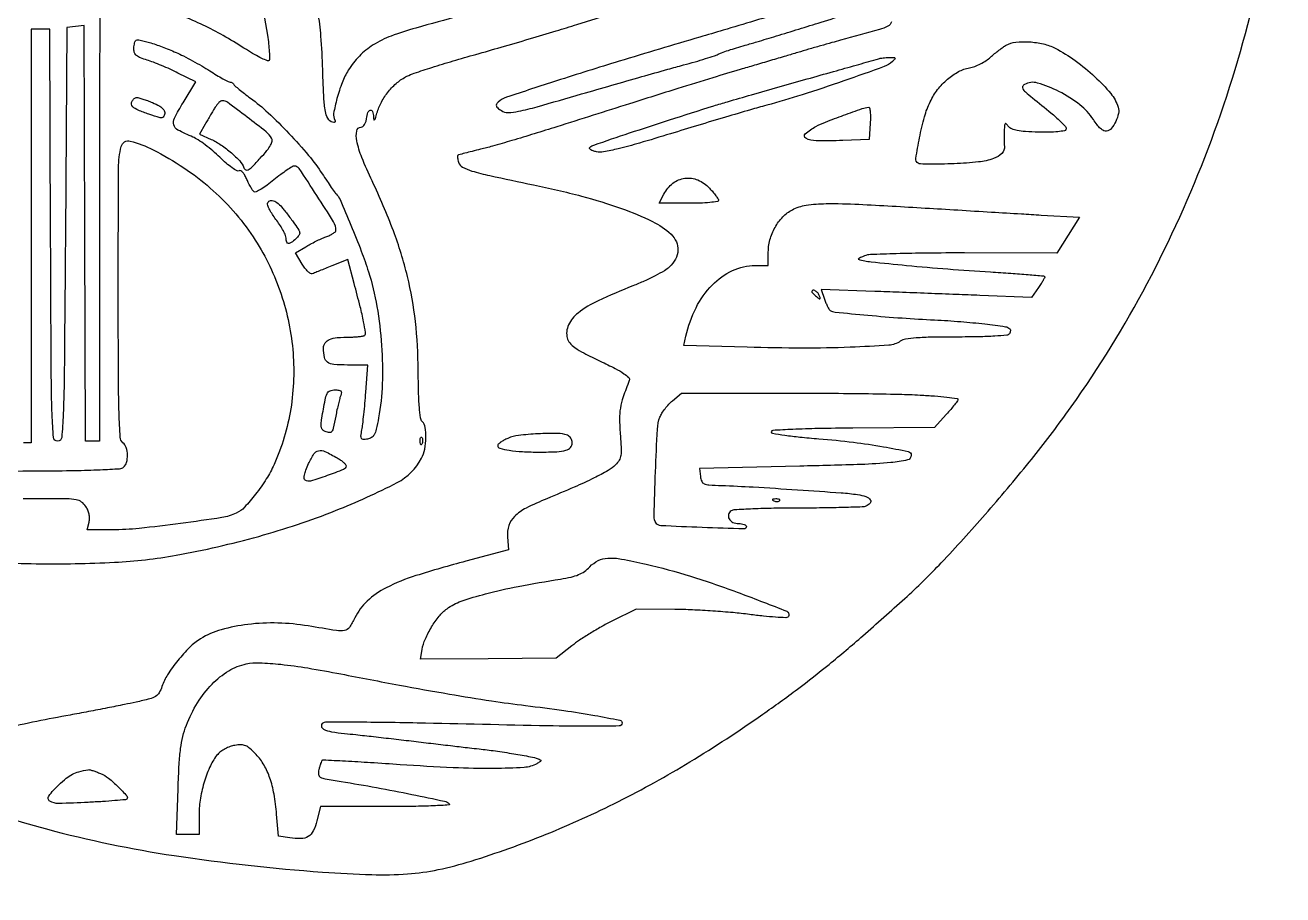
# Model space of a CAD drawing. Extents: x 110 to 904, y 124 to 925.
# Drawn here: x 500.1 to 904.5, y 123.6 to 403.3 of the extents above; entities that cross this region are included whole.
import ezdxf

# ---------------------------------------------------------------- set-up
doc = ezdxf.new("R2010")
doc.units = 0

msp = doc.modelspace()

# ---------------------------------------------------------------- linework, layer by layer
for points in [[(486.890229, 518.986716, -0.000161), (487.016943, 614.68192, -0.000268), (487.192998, 695.313008, -0.000004), (487.392619, 768.47668, -0.198201)], [(523.742409, 769.272477, -0.000007), (523.894203, 696.025807, -0.000343)], [(524.031732, 519.383904), (523.997941, 269.5), (521.74897, 269.5), (519.5, 269.5), (519.242891, 336.315736), (518.985782, 403.131473), (516.242891, 402.815736), (513.5, 402.5), (513, 336, -0.000403), (512.635962, 292.274538, -0.007111), (512.305451, 278.125, -0.013874), (511.819907, 270.702448, -0.38721), (510.5, 269.5, -0.387958), (509.184215, 270.701828, -0.014103), (508.72528, 278.063392, -0.007142), (508.447227, 292.124334, -0.000402), (508.242862, 335.75), (507.985724, 402), (504.992862, 402), (502, 402), (502, 335.5), (502, 269), (499.5, 269)], [(477.981428, 231.314121, 0.016142), (503.547229, 230.112689, 0.016156), (528.788668, 230.55777, 0.0322), (548.632232, 232.836169, 0.02314), (575.146063, 238.903585, 0.026269), (599.862012, 247.19753, 0.024991), (619.698642, 256.205372, 0.155566), (627.4987, 263.997486, 0.069315), (628.543354, 266.961608, 0.044411), (628.950681, 270.594093, 0.044482), (628.729413, 273.941752, 0.158942), (627.769769, 275.830231, -0.163508), (627.180869, 277.015122, -0.01431), (626.812432, 280.397991, -0.013836), (626.559484, 285.239694, -0.004713), (626.453161, 292.280231, 0.026194), (625.538888, 308.011903, 0.032071), (622.981581, 322.51384, 0.03057), (618.466953, 337.119305, 0.020566), (611.633059, 353.191655, -0.01478), (608.318131, 360.744073, -0.045528), (606.708044, 366.08008, -0.094517), (606.664212, 369.306267, -0.36387), (608.087361, 370.5, 0.171645), (608.660102, 370.702584, 0.082575), (609.18402, 371.292676, 0.065395), (609.591062, 372.178606, 0.046414), (609.816422, 373.25, -0.05147), (610.250257, 375.213947, -0.264439), (611.047751, 375.932677, -0.389022), (611.786049, 375.504488, -0.065886), (612.090188, 373.75, 0.033297), (612.184309, 372.870682, 0.631713), (612.387109, 372.814387, 0.103135), (612.677444, 373.334414, 0.006698), (613.174949, 375, -0.054597), (614.626443, 378.572197, -0.046733), (616.881667, 381.95186, -0.047211), (619.696215, 384.818755, -0.059048), (622.807932, 386.867703, -0.035579), (625.181407, 387.852259, -0.003816), (630.84983, 389.695884, -0.00468), (637.645719, 391.779211, -0.003751), (645, 393.898744, 0.002101), (653.105501, 396.205845, 0.001491), (662.178125, 398.858823, 0.001505), (670.825187, 401.443699, 0.003195), (677.5, 403.507549, -0.000506), (726.479859, 418.941145, -0.002323)], [(574.354211, 414.361692, -0.054162), (577.99037, 400.067903, -0.008388), (578.343987, 397.233323, -0.011915), (578.555815, 394.702484, -0.008047), (578.647483, 392.600447, -0.146296), (578.474824, 391.959264, -0.365458), (577.976648, 391.796127, -0.014988), (576.119463, 392.61276, -0.020013), (573.830915, 393.81663, -0.012097), (571.216745, 395.413913, 0.013089), (564.544982, 399.472256, 0.015852), (558.076815, 402.910778, 0.01612), (551.499217, 405.885103, 0.014441)], [(745.2514, 407.889576, -0.000402), (734.55625, 404.666792, -0.000406), (724.517127, 401.659365, -0.000949), (717, 399.429627, 0.00206), (691.072309, 391.676166, 0.004295), (670.949715, 385.378939, 0.001916), (654.870274, 380.12681, 0.108636), (652.190023, 378.534848, 0.072498), (651.634868, 377.839372, 0.223746), (651.582948, 377.255442, 0.138055), (652.022026, 376.648063, 0.023639), (653.190023, 375.808532, 0.15041), (655.336456, 375.197429, 0.045834), (658.731847, 375.582122, 0.018047), (664.713882, 377.049266, 0.001767), (679, 381.159374, -0.000808), (688.677188, 383.963588, -0.000819), (698.321252, 386.724215, -0.000796), (706.721699, 389.099526, -0.003354), (711.774475, 390.483065, 0.004532), (715.459493, 391.501428, 0.00566), (718.860842, 392.516458, 0.00463), (721.693422, 393.425643, 0.042914), (722.874548, 393.93286, -0.036484), (723.976451, 394.422908, -0.005927), (726.19073, 395.19045, -0.006509), (728.824531, 396.030643, -0.005688), (731.600073, 396.842016, 0.00448), (735.359356, 397.931109, 0.001059), (741.613771, 399.8184, 0.00109), (748.794068, 402.018789, 0.001074), (756, 404.26119, -0.001071), (773.07695, 409.575443, -0.044785)], [(475.844552, 154.927104, 0.026538), (506.905009, 144.806285, 0.028279), (548.017173, 136.241542, 0.019043), (595.682195, 130.940205, 0.010307), (611.522154, 130.114641, 0.026398), (622.998395, 130.359394, 0.032443), (632.910756, 131.745864, 0.024885), (643.5, 134.490341, 0.020257), (667.605802, 143.122426, 0.020512), (690.831302, 153.644871, 0.019833), (713.823169, 166.387251, 0.016485), (737.232251, 181.680659, 0.008142), (748.399772, 189.788033, 0.009945), (758.564491, 197.74426, 0.008698), (769.428921, 206.921376, 0.00433), (782.885656, 218.902618, 0.019487), (794.660844, 230.437477, 0.00957), (808.773745, 245.968425, 0.009468), (822.869028, 262.719129, 0.013373), (834.730436, 278.19818, 0.033179), (859.4569, 317.57036, 0.030997), (879.390715, 360.754359, 0.030793), (893.948293, 406.369837, 0.031677)], [(639.959512, 406.299972, -0.001484), (625.689411, 402.365936, 0.023985), (617.783138, 399.79847, 0.049216), (611.954051, 396.908219, 0.059375), (607.529989, 393.350565, 0.055887), (603.962616, 388.78482, 0.045603), (601.981213, 384.790174, 0.026835), (600.325109, 379.718994, 0.021867), (599.257855, 374.907233, 0.182004), (599.662738, 372.75, -0.084606), (599.77565, 372.464647, -0.165661), (599.746642, 372.224811, -0.182602), (599.581817, 372.067879, -0.105026), (599.309017, 372.015313, -0.230227), (597.691216, 372.840143, -0.110431), (596.702744, 375.014004, -0.039135), (596.132788, 379.422937, -0.004972), (595.7458, 389, 0.010726), (595.185828, 399.781193, 0.027891), (594.18547, 407.486176, 0.031148)], [(778.635687, 404.334781, -0.210298), (777.504378, 402.940374, -0.051139), (774.773436, 401.873452, -0.001358), (762.25, 398.440649, 0.00253), (759.483515, 397.675351, 0.001121), (755.839062, 396.63847, 0.001109), (751.983397, 395.52288, 0.001496), (748.5, 394.495299, -0.000376), (744.690957, 393.362371, -0.000177), (739.765625, 391.903349, -0.000175), (734.604364, 390.378389, -0.000247), (730, 389.022193, 0.002811), (721.195885, 386.379834, 0.001363), (709.968347, 382.907713, 0.000917), (694.441871, 378.028461, 0.000281), (671, 370.600028, -0.002554), (663.786719, 368.350265, -0.00259), (656.584375, 366.18496, -0.002519), (650.299085, 364.365168, -0.01061), (646.5, 363.372537, 0.002447), (643.792469, 362.712134, 0.003761), (641.455991, 362.11141, 0.001299), (639.44728, 361.573228, 0.103983), (639.158694, 361.426056, 0.232466), (639.059218, 361.212075, 0.025689), (639.09977, 360.65778, 0.027095), (639.224694, 359.965665, 0.018647), (639.437383, 359.197289, 0.192534), (640.71483, 357.642369, 0.052532), (643.7008, 356.388108, 0.020269), (649.471145, 354.90134, 0.001998), (663.5, 351.945756, -0.013341), (678.981335, 348.315583, -0.021971), (691.819814, 344.330938, -0.025612), (701.739992, 340.182411, -0.077694), (707.75, 336.049728, -0.099821), (709.456294, 333.630917, -0.116231), (709.96989, 330.87047, -0.110544), (709.200406, 328.064649, -0.083717), (707.25, 325.524961, -0.054955), (705.622435, 324.315575, -0.013119), (702.664062, 322.687822, -0.013329), (699.147229, 320.988481, -0.012827), (695.5, 319.455863, 0.015262), (684.268199, 314.671619, 0.059418), (677.846276, 310.717516, 0.113952), (674.784299, 306.878539, 0.174813), (674.363057, 302.689601, 0.116208), (675.184828, 301.100597, 0.062993), (676.823729, 299.615165, 0.03394), (679.710046, 297.874635, 0.007166), (684.983516, 295.258895, -0.006961), (689.817771, 292.863476, -0.029007), (692.618786, 291.214896, -0.05024), (694.138012, 289.960097, -0.298779), (694.332, 289, 0.012127), (692.362663, 283.720883, 0.041341), (691.455158, 280.169251, 0.045305), (691.186629, 276.687927, 0.016776), (691.418433, 271.771597, -0.007563), (691.717638, 267.212769, -0.050321), (691.603632, 264.941188, -0.094445), (691.059615, 263.398545, -0.064597), (689.922847, 261.922847, -0.066236), (687.504311, 260.072333, -0.015591), (683.001223, 257.672399, -0.012482), (676.647538, 254.731363, -0.005026), (667.8323, 251.019871, 0.019821), (661.142978, 247.967462, 0.075669), (657.418977, 245.315735, 0.121961), (655.601782, 242.405939, 0.098996), (655.166877, 238.742861), (655.5, 234.544296), (641.790982, 230.9094, 0.010935), (625.72229, 226.270461, 0.042389), (616.132796, 222.354969, 0.070285), (610.078619, 218.099066, 0.091983), (606.078216, 212.661573, -0.038157), (604.319286, 209.63962, -0.202019), (602.739989, 208.630169, -0.081125), (600.180764, 208.609284, -0.003327), (591.066341, 210.083807, 0.035104), (581.340639, 211.028828, 0.036283), (571.686762, 210.585874, 0.038997), (563.051393, 208.868263, 0.069933), (556.444692, 205.965818, 0.057217), (552.972139, 203.226615, 0.027277), (549.155846, 198.996913, 0.02721), (545.853161, 194.420393, 0.063067), (544.034319, 190.603987, -0.050532), (543.133939, 188.586449, -0.127813), (542.018352, 187.447368, -0.072327), (540.10722, 186.64573, -0.008941), (535.702056, 185.591582, -0.004475), (531.997248, 184.809479, -0.00145), (526.503104, 183.717477, -0.001445), (520.388148, 182.538851, -0.001625), (514.5, 181.441392, 0.00944), (493.097064, 177.105026, 0.032478)], [(489.723472, 259.910352, 0.001512), (505.007111, 259.948211, 0.002902), (516.082839, 260.073436, 0.007124), (524.221027, 260.328712, 0.004089), (530.430332, 260.662993, 0.159011), (531.700511, 261.166409, 0.155797), (532.675359, 262.690784, 0.071483), (532.954068, 265.059337, 0.070849), (532.552856, 267.438674, 0.14336), (531.5, 269, -0.207634), (530.612752, 270.752643, -0.007239), (530.264185, 278.546043, -0.006678), (530.047811, 291.375192, -0.000877), (530, 318.622445, -0.001003), (530.077751, 357.372875, -0.060564), (530.944812, 364.27357, -0.415439), (533.862609, 366.012021, -0.056956), (541.196189, 363.218545, -0.026949), (551.067712, 357.413123, -0.032864), (559.590625, 350.917644, -0.033996), (566.949835, 343.566004, -0.032815), (573.339583, 335.201412, -0.061977), (581.966906, 317.916121, -0.061861), (586.10201, 299.032648, -0.06264), (585.469412, 279.930508, -0.066618), (580.094089, 262, -0.034973), (577.592031, 257.356403, -0.023923), (574.149298, 252.451242, -0.022489), (570.59064, 248.267008, -0.097187), (567.961183, 246.360765, -0.069985), (563.303908, 244.951822, -0.005124), (550.036447, 243.030944, -0.007552), (536.744317, 241.449337, -0.025838), (528.054813, 241), (519.961896, 241), (520.591184, 243.507285, 0.060067), (520.745035, 244.722682, 0.051067), (520.620848, 246.010709, 0.049061), (520.228274, 247.297056, 0.046481), (519.587184, 248.507285, 0.093033), (518.202147, 249.94836, 0.112573), (516.475362, 250.669269, 0.039795), (513.42695, 250.949714, 0.003048), (505.176947, 251, 0.005993), (499.419627, 250.930986, 0.015419)]]:
    msp.add_lwpolyline(points, format="xyb")
for points in [[(548.583951, 394.505292, -0.013672), (550.968172, 393.371963, -0.007036), (553.892675, 391.830261, -0.006987), (556.85948, 390.158303, -0.010483), (559.396343, 388.609458, 0.006708), (561.623235, 387.226675, 0.009486), (563.64492, 386.060278, 0.006113), (565.359704, 385.14101, 0.120547), (565.936084, 385, -0.077304), (566.304007, 384.942774, -0.062292), (566.667683, 384.774651, -0.063397), (566.972371, 384.526201, -0.087774), (567.166667, 384.232853, 0.112229), (567.494992, 383.785767, 0.005791), (568.870833, 382.621561, 0.008961), (570.560288, 381.275456, 0.006366), (572.5, 379.824874, -0.030808), (578.173188, 375.133261, -0.014734), (584.886487, 368.464905, -0.014734), (591.195843, 361.412197, -0.030784), (595.586789, 355.5, 0.002322), (597.123076, 353.164832, 0.003353), (598.50481, 351.115625, 0.001756), (599.692164, 349.392938, 0.054025), (600.033287, 349, -0.103907), (601.318648, 347.183465, -0.00342), (604.81182, 338.96469, -0.007301), (608.149147, 330.619967, -0.015164), (610.457558, 324, -0.033521), (613.171248, 312.82267, -0.025582), (614.67886, 300.320413, -0.025819), (614.892793, 287.90418, -0.037346), (613.698898, 277, -0.010088), (612.942292, 273.340657, -0.064664), (612.289236, 271.56928, -0.133879), (611.424023, 270.637803, -0.104205), (610.119444, 270.16392, -0.037801), (608.762685, 270.075333, -0.262497), (608.207448, 270.396031, -0.164978), (608.046622, 271.163372, -0.01434), (608.347115, 273.16392, 0.014743), (608.621134, 274.998282, 0.003441), (608.968642, 278.090339, 0.003546), (609.31894, 281.655397, 0.003472), (609.621269, 285.25), (610.296042, 294), (603.75501, 294, -0.019211), (599.299966, 294.171238, -0.135076), (597.276184, 294.89936, -0.19409), (596.289642, 296.426735, -0.047556), (596, 299.465156, -0.153893), (596.515148, 301.099241, -0.143656), (597.886677, 302.196278, -0.07656), (600.411681, 302.804768, -0.02008), (604.583333, 302.986345, 0.01244), (606.187397, 303.031628, 0.016958), (607.628543, 303.157344, 0.013835), (608.801095, 303.332872, 0.153472), (609.21596, 303.549294, 0.239926), (609.513974, 304.465588, 0.010537), (608.903228, 307.86869, 0.012059), (607.798738, 312.744418, 0.003511), (605.864523, 320.197781), (603.80908, 327.895562), (598.65454, 325.842071, 0.00008), (596.598944, 325.02277, 0.0001), (594.685737, 324.259423, 0.000081), (593.078985, 323.617674, 0.000747), (592.382012, 323.337959, -0.246696), (591.813465, 323.395341, -0.046376), (590.97157, 324.071991, -0.040046), (590.041493, 325.130179, -0.026997), (589.15045, 326.46958), (587.036875, 330.051822), (590.268437, 332.035969, -0.014573), (591.741804, 332.882499, -0.009216), (593.505416, 333.787079, -0.009254), (595.272552, 334.612514, -0.016817), (596.75, 335.210946, 0.021952), (597.994865, 335.730113, 0.031254), (599.045313, 336.306021, 0.031982), (599.809047, 336.860453, 0.223337), (600, 337.26663, 0.138633), (599.224414, 340.010138, 0.006038), (593.852861, 348.519266, 0.004094), (588.14811, 357.163093, 0.25919), (586.58351, 357.961859, 0.132842), (585.921672, 357.757618, 0.008572), (584.220252, 356.641426, 0.01203), (582.222714, 355.209901, 0.008649), (580.059902, 353.520329, -0.013532), (577.909108, 351.873705, -0.020659), (575.949952, 350.575995, -0.016186), (574.313867, 349.657935, -0.26403), (573.707868, 349.680547, -0.104407), (573.270347, 350.097754, -0.017444), (572.644271, 351.082702, -0.018457), (571.98138, 352.312366, -0.015435), (571.367702, 353.66239, 0.029993), (570.731577, 354.960174, 0.054977), (570.042712, 355.913838, 0.081036), (569.393852, 356.431791, 0.272867), (568.872064, 356.420932, -0.277124), (568.197149, 356.412228, -0.021287), (566.604711, 357.433725, -0.02437), (564.704111, 358.913828, -0.015848), (562.652328, 360.795117, 0.016892), (560.422905, 362.83074, 0.015246), (557.985371, 364.784682, 0.015475), (555.693851, 366.400918, 0.045927), (554, 367.307761, -0.019754), (549.189833, 369.567933, -0.205815), (547.837327, 371.21983, -0.191917), (548.054464, 373.403535, -0.016901), (550.827381, 378.336137), (554.891578, 385.025941), (549.195789, 387.899433, 0.010289), (546.704127, 389.092792, 0.007796), (543.9247, 390.302435, 0.007891), (541.27919, 391.356376, 0.018143), (539.25, 392.04475, -0.021309), (537.122283, 392.781596, -0.076508), (535.884679, 393.504589, -0.121265), (535.231916, 394.366803, -0.102018), (535, 395.491621, -0.023847), (535.041721, 396.3659, -0.027172), (535.166685, 397.194432, -0.027873), (535.347941, 397.876451, -0.118021), (535.567439, 398.234105, -0.255688), (536.645105, 398.549541, -0.015775), (539.995135, 397.703237, -0.020441), (544.067105, 396.354407, -0.013911)], [(831.289838, 395.853369, -0.039079), (837.742763, 391.900324, -0.031099), (844.044196, 386.700299, -0.031429), (849.129411, 381.305378, -0.096721), (851.524342, 376.923305, -0.128715), (851.630969, 374.846968, -0.061352), (850.765062, 372.296221, -0.062405), (849.352255, 370.11355, -0.172025), (847.794841, 369.199007, -0.164148), (846.910678, 369.319227, -0.06504), (845.879053, 370.010604, -0.047838), (844.745012, 371.216103, -0.024046), (843.544765, 372.929088, 0.087788), (839.22844, 377.673147, 0.046469), (832.488635, 381.941742, 0.045601), (825.637551, 384.682651, 0.202615), (821.420029, 384.215184, 0.153809), (820.815414, 383.573116, 0.251847), (820.846961, 382.844888, 0.079359), (821.706526, 381.814192, 0.009475), (823.988262, 379.898739, -0.002844), (829.926385, 375.046625, -0.016975), (832.920397, 372.395548, -0.027435), (834.551805, 370.669686, -0.261788), (834.73669, 369.710069, -0.280571), (834.241774, 369.291539, -0.015577), (832.14831, 369.031162, -0.019109), (829.39083, 368.881071, -0.009972), (825.948936, 368.894079, -0.008727), (821.690136, 369.069535, -0.032332), (819.023269, 369.399958, -0.053648), (817.294068, 369.925606, -0.130322), (816.25, 370.738399, 0.026024), (815.535223, 371.583296, 0.416366), (815.196212, 371.592631, 0.186182), (814.983439, 371.141967, 0.008835), (814.889309, 369.44113, 0.007268), (814.859616, 368.154941, 0.005248), (814.862411, 366.720265, 0.005301), (814.89385, 365.356357, 0.011462), (814.953181, 364.30871, -0.22005), (814.112718, 362.03244, -0.113168), (811.480177, 360.38738, -0.056976), (806.635282, 359.307438, -0.015611), (798.820024, 358.725925, -0.005757), (794.673332, 358.5951, -0.008404), (791.018661, 358.583339, -0.004711), (787.953696, 358.653878, -0.132054), (787.196809, 358.883887, -0.299606), (786.492455, 360.415666, -0.010725), (787.657687, 367.09779, -0.019401), (789.253851, 373.827114, -0.044818), (791.088787, 378.68341, -0.05183), (793.485289, 382.553815, -0.050496), (796.645348, 385.886065, -0.053509), (800.191106, 388.333204, -0.080608), (803.728619, 389.569873, 0.045826), (805.390821, 390.024584, 0.027207), (807.273407, 390.849571, 0.027069), (809.076567, 391.885684, 0.041554), (810.5, 392.987517, -0.011491), (811.795232, 394.120792, -0.009899), (813.20625, 395.252584, -0.010012), (814.527412, 396.228477, -0.02822), (815.5, 396.837911, -0.098867), (818.594599, 397.816372, -0.04288), (822.929451, 397.91798, -0.041952), (827.475626, 397.248893, -0.060456)], [(778.964286, 391.612307, -0.1035), (776.299621, 389.970202, -0.002786), (763.261397, 385.351531, -0.00651), (749.86157, 380.883328, -0.010979), (738.5, 377.531433, 0.004516), (733.278696, 376.064118, 0.001329), (725.295415, 373.719587, 0.001334), (716.329414, 371.034506, 0.001434), (707.590774, 368.364719, -0.003626), (697.55661, 365.347171, -0.011497), (690.784577, 363.532034, -0.013869), (686.057037, 362.518718, -0.100238), (683.741938, 362.55668, -0.030409), (682.672982, 362.860597, -0.06641), (681.915183, 363.24594, -0.134331), (681.581888, 363.641097, -0.323723), (681.651163, 363.996445, -0.106885), (682.900132, 364.743659, -0.000788), (694.389866, 368.610045, -0.003038), (707.24086, 372.825313, -0.002249), (721.5, 377.336031, -0.00431), (725.944512, 378.678125, -0.000944), (733.6125, 380.90595, -0.000983), (742.490616, 383.44829, -0.000944), (751.5, 385.990696, 0.000251), (760.004693, 388.377968, 0.000391), (767.33125, 390.444698, 0.000105), (773.721691, 392.254213, 0.013785), (774.5, 392.498144, -0.041438), (775.044125, 392.636188, -0.011039), (775.930134, 392.764258, -0.011115), (776.947489, 392.86556, -0.011249), (777.964286, 392.921053, -0.011743), (779.366632, 392.93303, -0.229769), (779.742291, 392.743793, -0.358908), (779.72978, 392.403213, -0.021591)], [(540.979764, 378.39142, -0.03547), (543.321107, 377.256028, -0.104938), (544.643628, 376.068806, -0.190398), (544.952274, 374.879194, -0.167275), (544.386746, 373.720079, -0.275571), (543.461006, 373.486059, -0.010038), (539.860819, 374.640343, -0.016632), (536.400269, 375.957145, -0.081896), (534.637132, 377.063251, -0.198476), (534.252912, 377.848157, -0.127857), (534.447837, 378.856417, -0.119252), (535.127827, 379.69269, -0.164131), (536.038781, 380, -0.071254), (536.601324, 379.919423, -0.00755), (537.870002, 379.52748, -0.009202), (539.372924, 379.007413, -0.007267)], [(561.146512, 376.862995, 0.004877), (560.507264, 375.816823, 0.002057), (559.668084, 374.399646, 0.002035), (558.783766, 372.877972, 0.002654), (557.98766, 371.478029), (556.16339, 368.23007), (559.831695, 366.558701, -0.040625), (563.091701, 364.740635, -0.030652), (566.354944, 362.253635, -0.030835), (569.044054, 359.624341, -0.092408), (570.383417, 357.443215, 0.168411), (570.987328, 356.726368, 0.272208), (571.762033, 356.722128, 0.068972), (573.008418, 357.697047, 0.006631), (575.655464, 360.50439, 0.012458), (577.822715, 362.986188, 0.045764), (579.001369, 364.70362, 0.082359), (579.46087, 365.979627, 0.183943), (579.276584, 366.978099, 0.08779), (577.514997, 368.980676, 0.005839), (571.453612, 373.709506, 0.00388), (565.10045, 378.470246, 0.160123), (563.490547, 378.999775, 0.145706), (563.012445, 378.857545, 0.040184), (562.385587, 378.372189, 0.036997), (561.731621, 377.680897, 0.031373)], [(771.80226, 371.75), (771.5, 366.5), (763, 366.204946, -0.010492), (754.395777, 366.086923, -0.118096), (751.103716, 366.900819, -0.529517), (750.926806, 368.375932, -0.057498), (754.313412, 370.699423, -0.028331), (757.442914, 372.133947, -0.005535), (763.242645, 374.330844, -0.003886), (769.176701, 376.451674, -0.059257), (771.30226, 376.920534, -0.389616), (771.602543, 376.69494, -0.021762), (771.780067, 375.434469, -0.024236), (771.860524, 373.757436, -0.014248)], [(720.09879, 350.894245, -0.0133), (721.209903, 349.6395, -0.017666), (722.14777, 348.438121, -0.015077), (722.851566, 347.403524, -0.142759), (723, 346.894245, -0.377593), (722.685617, 346.5373, -0.008257), (720.201831, 346.262684, -0.014596), (717.126649, 346.064329, -0.008806), (713.47432, 346), (703.94864, 346), (705.474298, 348.950298, -0.107211), (708.355928, 352.435683, -0.134346), (712.205595, 354.05986, -0.133601), (716.36231, 353.501701, -0.10547)], [(582.593666, 344.75, -0.01), (583.492914, 343.665165, -0.004788), (584.606169, 342.238295, -0.004744), (585.740385, 340.725974, -0.006747), (586.717263, 339.35909, -0.012097), (588.023823, 337.377068, -0.119039), (588.337694, 336.435176, -0.191195), (588.102802, 335.656946, -0.04109), (587.120543, 334.60909, -0.024379), (585.600614, 333.362754, -0.172376), (584.70148, 333.087897, -0.319486), (584.162988, 333.508591, -0.068413), (583.97218, 334.75, 0.096611), (583.7772, 335.671478, 0.021233), (583.079454, 337.139828, 0.021339), (582.111959, 338.795876, 0.019085), (580.97218, 340.428139, -0.014878), (579.834179, 342.029001, -0.018274), (578.873078, 343.590684, -0.016926), (578.167613, 344.941484, -0.112331), (578, 345.678139, -0.222241), (578.456604, 346.654672, -0.227668), (579.491538, 346.917107, -0.112439), (581.012284, 346.231953, -0.052906)], [(789.5, 344.489261, 0.000045), (799.971584, 343.852964, 0.000042), (810.761765, 343.19919, 0.000041), (820.39882, 342.616888, 0.000136), (826.774094, 342.233939), (839.048188, 341.5), (835.439532, 335.738033), (831.830876, 329.976066), (802.11723, 330.030456, 0.002843), (790.151106, 329.984321, 0.004799), (780.120643, 329.792313, 0.002533), (771.869158, 329.513266, 0.085468), (769.951792, 329.10581, 0.01122), (769.044989, 328.7199, 0.023942), (768.367089, 328.37327, 0.037688), (767.97559, 328.107789, 0.612262), (768, 327.986875, 0.041406), (772.072988, 327.203335, 0.002979), (783.513983, 326.040039, 0.004328), (796.757401, 324.888732, 0.0039), (810.486602, 323.922516, -0.001916), (817.02554, 323.488388, -0.003086), (822.592808, 323.062787, -0.000579), (827.491781, 322.652138, -0.176967), (827.845693, 322.48764, -0.314109), (827.896244, 322.20454, -0.01458), (827.438404, 321.283135, -0.019737), (826.783963, 320.165635, -0.012381), (825.936105, 318.910267), (823.654026, 315.705384), (807.077013, 316.369871, 0.00027), (799.484436, 316.670118, 0.000153), (790.302094, 317.025449, 0.000153), (781.055757, 317.377577, 0.000253), (773.249264, 317.668513), (755.998529, 318.302667), (757.09773, 315.149495, 0.014738), (757.571426, 313.909491, 0.018486), (758.085929, 312.791614, 0.016878), (758.576031, 311.898874, 0.120935), (758.91825, 311.550524, 0.114667), (760.540338, 311.003535, 0.001557), (771.055728, 310.014413, 0.004859), (782.07594, 309.120302, 0.005766), (792.5, 308.497164, -0.007759), (800.915214, 307.960438, -0.009938), (808.640186, 307.192485, -0.005224), (815.271308, 306.329536, -0.162801), (816.732564, 305.60077, -0.158928), (816.863302, 305.343507, -0.069888), (816.869256, 304.957158, -0.059026), (816.758653, 304.509182, -0.048439), (816.541119, 304.066531, -0.235517), (815.756463, 303.580455, -0.007227), (811.846718, 303.276601, -0.011141), (806.66476, 303.064921, -0.004636), (799.663489, 303, 0.004212), (791.753166, 302.93337, 0.014383), (786.611685, 302.698701, 0.019035), (783.151691, 302.308009, 0.113372), (781.472506, 301.64454, -0.134397), (777.80815, 300.369412, -0.007142), (765.355404, 299.703798, -0.010505), (750.040701, 299.426456, -0.006675), (732.20539, 299.716349), (711.910779, 300.317295), (712.557749, 303.26293, -0.061367), (715.783243, 312.416657, -0.078507), (720.955827, 319.691937, -0.088993), (727.522212, 324.36516, -0.110701), (734.815724, 326), (739, 326), (739, 330.039838, -0.06623), (739.556232, 334.220689, -0.061268), (741.190148, 338.230756, -0.063196), (743.68266, 341.609946, -0.080998), (746.761021, 343.937568, -0.085125), (751.177143, 345.381079, -0.033306), (757.591453, 345.892065, -0.016077), (768.127184, 345.689287, -0.002346)], [(753, 317.622445, 0.172995), (753.07509, 317.411909, 0.015689), (753.44735, 316.984529, 0.018888), (753.939562, 316.492636, 0.013646), (754.522892, 315.981001, 0.008807), (755.382614, 315.292701, 0.27071), (755.644403, 315.258808, 0.389672), (755.735322, 315.458284, 0.012731), (755.415903, 316.358556, 0.091143), (754.856754, 317.274265, 0.089947), (754.00624, 317.936277, 0.178047), (753.321922, 318.025462, 0.350363)], [(601.537843, 284.25, 0.026814), (601.218089, 283.268974, 0.006043), (600.78481, 281.567717, 0.006247), (600.332493, 279.589651, 0.006019), (599.923792, 277.576271, -0.005255), (599.15117, 273.740049, -0.097037), (598.667638, 272.605006, -0.280255), (597.942073, 272.273899, -0.062088), (596.558034, 272.616104, -0.099435), (595.740174, 273.134146, -0.139409), (595.304814, 273.875623, -0.085113), (595.208558, 275.017868, -0.021036), (595.449105, 276.889642, -0.004159), (596.516005, 282.813352, -0.062289), (597.157221, 284.808702, -0.190092), (598.083135, 285.688289, -0.096307), (599.686444, 286, -0.028815), (600.95467, 285.926853, -0.161899), (601.561863, 285.643783, -0.235603), (601.752048, 285.124029, -0.064265)], [(787.842998, 284.346324, -0.005517), (792.504318, 284.04407, -0.009137), (796.428881, 283.673836, -0.00332), (799.731908, 283.279006, -0.377884), (800, 282.974932, -0.157338), (799.856414, 282.529929, -0.007301), (798.898438, 281.240141, -0.011498), (797.686762, 279.730797, -0.007946), (796.25, 278.077115), (792.5, 273.897013), (766.250167, 273.698506, 0.002729), (755.054729, 273.552742, 0.006778), (746.863333, 273.290269, 0.002369), (740.428965, 272.966186, 0.391615), (739.977624, 272.5, 0.373686), (740.348411, 272.053054, 0.004622), (744.320876, 271.437286, 0.010493), (749.207613, 270.830415, 0.005719), (755.227458, 270.280296, -0.009694), (766.374371, 269.172229, -0.014535), (776.046453, 267.734806, -0.007824), (784.012834, 266.184104, -0.354552), (785, 264.966973, -0.353438), (783.787787, 263.466307, -0.028627), (778.420955, 262.629815, -0.016315), (768.866201, 262.010254, -0.002316), (749.196567, 261.469356), (716.893134, 260.730781), (717.196567, 258.11539, 0.073861), (717.60152, 256.611045, 0.193137), (718.383838, 255.838965, 0.082932), (719.947362, 255.469988, 0.007381), (724, 255.261082, -0.005429), (734.177054, 254.776307, -0.002038), (748.425568, 253.884146, -0.001371), (762.480314, 252.907885, -0.017385), (767.75, 252.342624, -0.044959), (770.419136, 251.713491, -0.158617), (771.818988, 250.680023, -0.342588), (771.7748, 249.572613, -0.126771), (770.418213, 248.606989, -0.082764), (769.222337, 248.363008, -0.001876), (763.376663, 248.173805, -0.004162), (756.511265, 248.034554, -0.002799), (748.668213, 247.984687, 0.004083), (740.838272, 247.914807, 0.006145), (734.01442, 247.714267, 0.002742), (728.218559, 247.44077, 0.128661), (727.104283, 247.085612, 0.185195), (726.24196, 245.927627, 0.202307), (726.41655, 244.542469, 0.152064), (727.645932, 243.410036, 0.111093), (729.468615, 243, -0.034009), (730.43822, 242.933974, -0.051961), (731.256406, 242.733914, -0.06755), (731.819637, 242.441737, -0.244019), (732, 242.094176, -0.423042), (731.176584, 241.295138, -0.001894), (717.751122, 241.749572, -0.002285), (704.446754, 242.311268, -0.24111), (702.913585, 243.189006, -0.152867), (702.28477, 245.423927, -0.002118), (702.760261, 259.67461, -0.003516), (703.372995, 273.396987, -0.078935), (704.195307, 277.270248, -0.047771), (704.81264, 278.509359, -0.023688), (705.812519, 279.955163, -0.023268), (707.000089, 281.368119, -0.031465), (708.206433, 282.520248), (711.153451, 285), (743.419724, 285, -0.001812), (756.66444, 284.951998, -0.001866), (769.778898, 284.807983, -0.001803), (781.146422, 284.599717, -0.007948)], [(655.25, 270.415558, 0.021041), (654.005187, 269.807574, 0.029536), (652.954687, 269.15558, 0.029496), (652.187815, 268.543647, 0.212705), (652, 268.122132, 0.336957), (652.681079, 267.226249, 0.028841), (655.681895, 266.576929, 0.026546), (659.95941, 266.137588, 0.012318), (665.543213, 266, 0.01044), (671.06839, 266.115382, 0.059478), (673.963408, 266.584288, 0.142648), (675.436576, 267.513596, 0.183167), (676, 269, 0.080678), (675.881741, 269.728135, 0.065608), (675.53535, 270.439681, 0.066549), (675.022921, 271.027513, 0.088861), (674.418213, 271.393011, 0.089742), (671.237408, 271.996182, 0.014838), (664.971225, 271.862847, 0.015675), (658.707102, 271.34616, 0.074793)], [(627.683114, 268.8125, -0.054073), (627.461564, 268.395823, -0.470617), (627.279315, 268.37858, -0.168741), (627.137993, 268.670344, -0.018894), (627.078947, 269.416667, -0.028489), (627.089945, 270.112848, -0.077125), (627.200665, 270.592839, -0.208169), (627.385309, 270.77538, -0.296942), (627.604167, 270.729167, -0.126455), (627.797407, 270.402231, -0.060344), (627.876576, 269.916927, -0.05415), (627.839148, 269.359369, -0.051402)], [(600.404028, 264.145088, -0.024569), (601.510534, 263.444347, -0.033047), (602.432771, 262.698967, -0.034778), (603.082964, 262.008627, -0.193346), (603.232389, 261.532248, -0.285646), (602.393932, 260.393091, -0.010425), (597.138785, 258.42121, -0.011726), (591.840557, 256.696715, -0.214396), (590.12436, 256.923142, -0.244324), (589.78158, 257.497636, -0.065045), (589.859881, 258.595451, -0.041888), (590.321642, 260.172507, -0.015654), (591.220245, 262.298667, -0.035026), (592.918261, 265.398023, -0.203014), (594.425647, 266.42705, -0.159857), (596.438427, 266.18716, -0.019942)], [(740.8125, 250.316886, 0.051402), (741.359369, 250.160852, 0.05415), (741.916927, 250.123424, 0.060344), (742.402231, 250.202593, 0.126455), (742.729167, 250.395833, 0.296942), (742.77538, 250.614691, 0.208169), (742.592839, 250.799335, 0.077125), (742.112848, 250.910055, 0.028489), (741.416667, 250.921053, 0.018894), (740.670344, 250.862007, 0.168741), (740.37858, 250.720685, 0.470617), (740.395823, 250.538436, 0.054073)], [(699.711275, 229.9758, -0.019603), (713.964696, 226.098939, -0.013112), (729.95237, 220.605001, -0.00557), (744.956815, 214.813664, -0.554234), (745.291753, 212.963833, -0.198336), (744.623002, 212.72263, -0.005055), (741.354452, 212.904368, -0.010025), (737.464549, 213.23857, -0.006582), (733, 213.772005, 0.010346), (727.695862, 214.365299, 0.005744), (721.20625, 214.880442, 0.005726), (714.621013, 215.251415, 0.009204), (709, 215.399925), (696.5, 215.5), (688.699876, 211.606083, 0.012851), (685.344627, 209.821957, 0.00939), (681.709728, 207.676567, 0.009499), (678.340144, 205.512131, 0.020616), (675.856995, 203.697063), (670.814239, 199.681961), (648.975812, 199.559442), (627.137385, 199.436924), (627.689799, 202.468462, -0.057733), (628.742069, 205.924152, -0.034046), (630.733337, 209.758499, -0.034162), (633.201026, 213.249311, -0.063287), (635.711192, 215.638668, -0.074927), (640.244051, 218.026054, -0.019922), (648.08138, 220.410588, -0.016563), (658.604684, 222.79027, -0.008078), (672.166821, 225.161825, 0.016234), (675.640606, 225.827832, 0.04358), (678.036454, 226.592636, 0.056162), (679.89311, 227.627048, 0.046609), (681.603912, 229.108461, -0.086456), (684.323262, 231.10927, -0.103867), (687.390481, 231.908341, -0.057561), (691.818964, 231.610597, -0.011061)], [(601.558404, 194.661942, 0.002327), (620.391506, 191.061626, 0.003756), (636.463039, 188.191449, 0.004408), (650.007794, 186.000083, 0.008266), (661, 184.506511, -0.005281), (673.29226, 182.910988, -0.009851), (683.204755, 181.318019, -0.004154), (691.266046, 179.789807, -0.358), (692, 178.89611, -0.406322), (691.06377, 177.934238, -0.006602), (682.808135, 177.820199, -0.005277), (668.044906, 177.967019, -0.00036), (626.150609, 178.856047, 0.002104), (614.82592, 179.05684, 0.003333), (605.120414, 179.123369, 0.000814), (596.642417, 179.11117, 0.138934), (595.772494, 178.861803, 0.299746), (595.309302, 177.859996, 0.248651), (596.021687, 176.896736, 0.068679), (598.587634, 176.07634, 0.019358), (602.760522, 175.515499, -0.003411), (606.354635, 175.14867, -0.00091), (612.073403, 174.515013, -0.000922), (618.571478, 173.770896, -0.000951), (625, 173.010328, 0.000395), (631.337514, 172.253373, 0.000417), (637.5625, 171.520104, 0.000398), (642.929658, 170.896743, 0.001893), (646, 170.554387, -0.008546), (651.248832, 169.898306, -0.005885), (657.172462, 168.983567, -0.004542), (662.604515, 168.028364, -0.038471), (665, 167.390976, -0.04227), (665.713904, 167.070926, -0.340156), (665.847975, 166.761698, -0.188838), (665.587979, 166.39746, -0.016537), (664.599071, 165.798596, -0.113352), (660.473406, 164.586728, -0.013124), (650.772989, 164.259548, -0.013068), (637.726007, 164.50312, -0.005928), (620.67052, 165.470499, 0.001361), (611.126383, 166.099355, 0.002227), (603.035049, 166.574209, 0.000265), (595.830123, 166.961026, 0.212752), (595.501803, 166.835137, 0.106683), (595.338008, 166.581182, 0.008705), (595.070582, 165.832012, 0.01138), (594.784803, 164.916914, 0.008508), (594.510189, 163.896618, 0.084441), (594.389231, 162.337419, 0.252145), (594.961017, 161.474234, 0.079104), (596.570013, 160.916142, 0.004672), (601.678905, 160.056774, -0.005657), (613.07188, 158.11727, -0.005653), (624.420501, 155.92011, -0.00185), (634.938739, 153.719468, -0.140231), (636.45, 152.916109, -0.65228), (636.302682, 152.515511, -0.004302), (631.369005, 152.2496, -0.007918), (624.882936, 152.058818, -0.003393), (616.214398, 152), (595.028796, 152), (593.874542, 147.41604, -0.05119), (592.697543, 144.181255, -0.141155), (591.092323, 142.393718, -0.135205), (588.734466, 141.690498, -0.045359), (585.117581, 141.942607), (581.5, 142.527329), (580.911232, 149.513665, 0.021381), (580.078972, 156.040373, 0.040212), (578.765188, 161.186233, 0.048791), (576.876909, 165.326949, 0.057758), (574.306673, 168.773663, 0.019941), (572.352771, 170.686528, 0.083287), (570.970386, 171.570098, 0.102507), (569.52577, 171.860274, 0.03872), (567.462724, 171.687664, 0.046578), (565.961109, 171.297891, 0.034213), (564.386514, 170.603291, 0.034884), (562.975262, 169.731056, 0.062574), (561.978516, 168.805622, 0.064013), (559.638936, 165.152693, 0.035522), (557.71849, 160.21275, 0.034255), (556.430974, 154.745438, 0.040721), (556, 149.462487), (556, 143), (552.376249, 143), (548.752499, 143), (549.230063, 157.75, -0.005472), (549.571329, 165.624633, -0.018817), (550.040617, 170.717685, -0.027856), (550.762433, 174.570299, -0.03187), (551.886311, 178.144822, -0.046145), (555.473013, 185.373769, -0.055219), (560.149326, 191.36048, -0.061224), (565.522673, 195.661935, -0.087981), (571.177138, 197.902393, -0.060629), (575.463522, 198.24875, -0.016445), (582.262318, 197.749027, -0.014155), (590.947364, 196.57321, -0.007668)], [(524.32881, 162.635974, -0.070445), (526.855048, 161.133884, -0.025566), (529.974354, 158.352381, -0.01754), (532.73356, 155.428246, -0.395565), (532.699516, 154.366183, -0.176522), (532.343503, 154.200335, -0.001189), (528.900672, 153.910004, -0.004464), (524.93691, 153.620832, -0.002815), (520.304662, 153.350614, -0.007495), (510.821924, 152.993431, -0.141199), (507.971379, 153.74528, -0.447973), (507.652032, 155.405459, -0.039536), (510.86661, 158.98789, -0.019555), (513.291826, 161.120672, -0.051141), (515.230343, 162.390805, -0.053431), (517.33593, 163.210088, -0.022985), (520.282119, 163.863818, -0.104998), (520.757888, 163.846284, -0.012131), (521.793458, 163.559314, -0.014174), (523.021487, 163.148353, -0.011125)]]:
    msp.add_lwpolyline(points, format="xyb", close=True)

doc.saveas('drawing.dxf')
